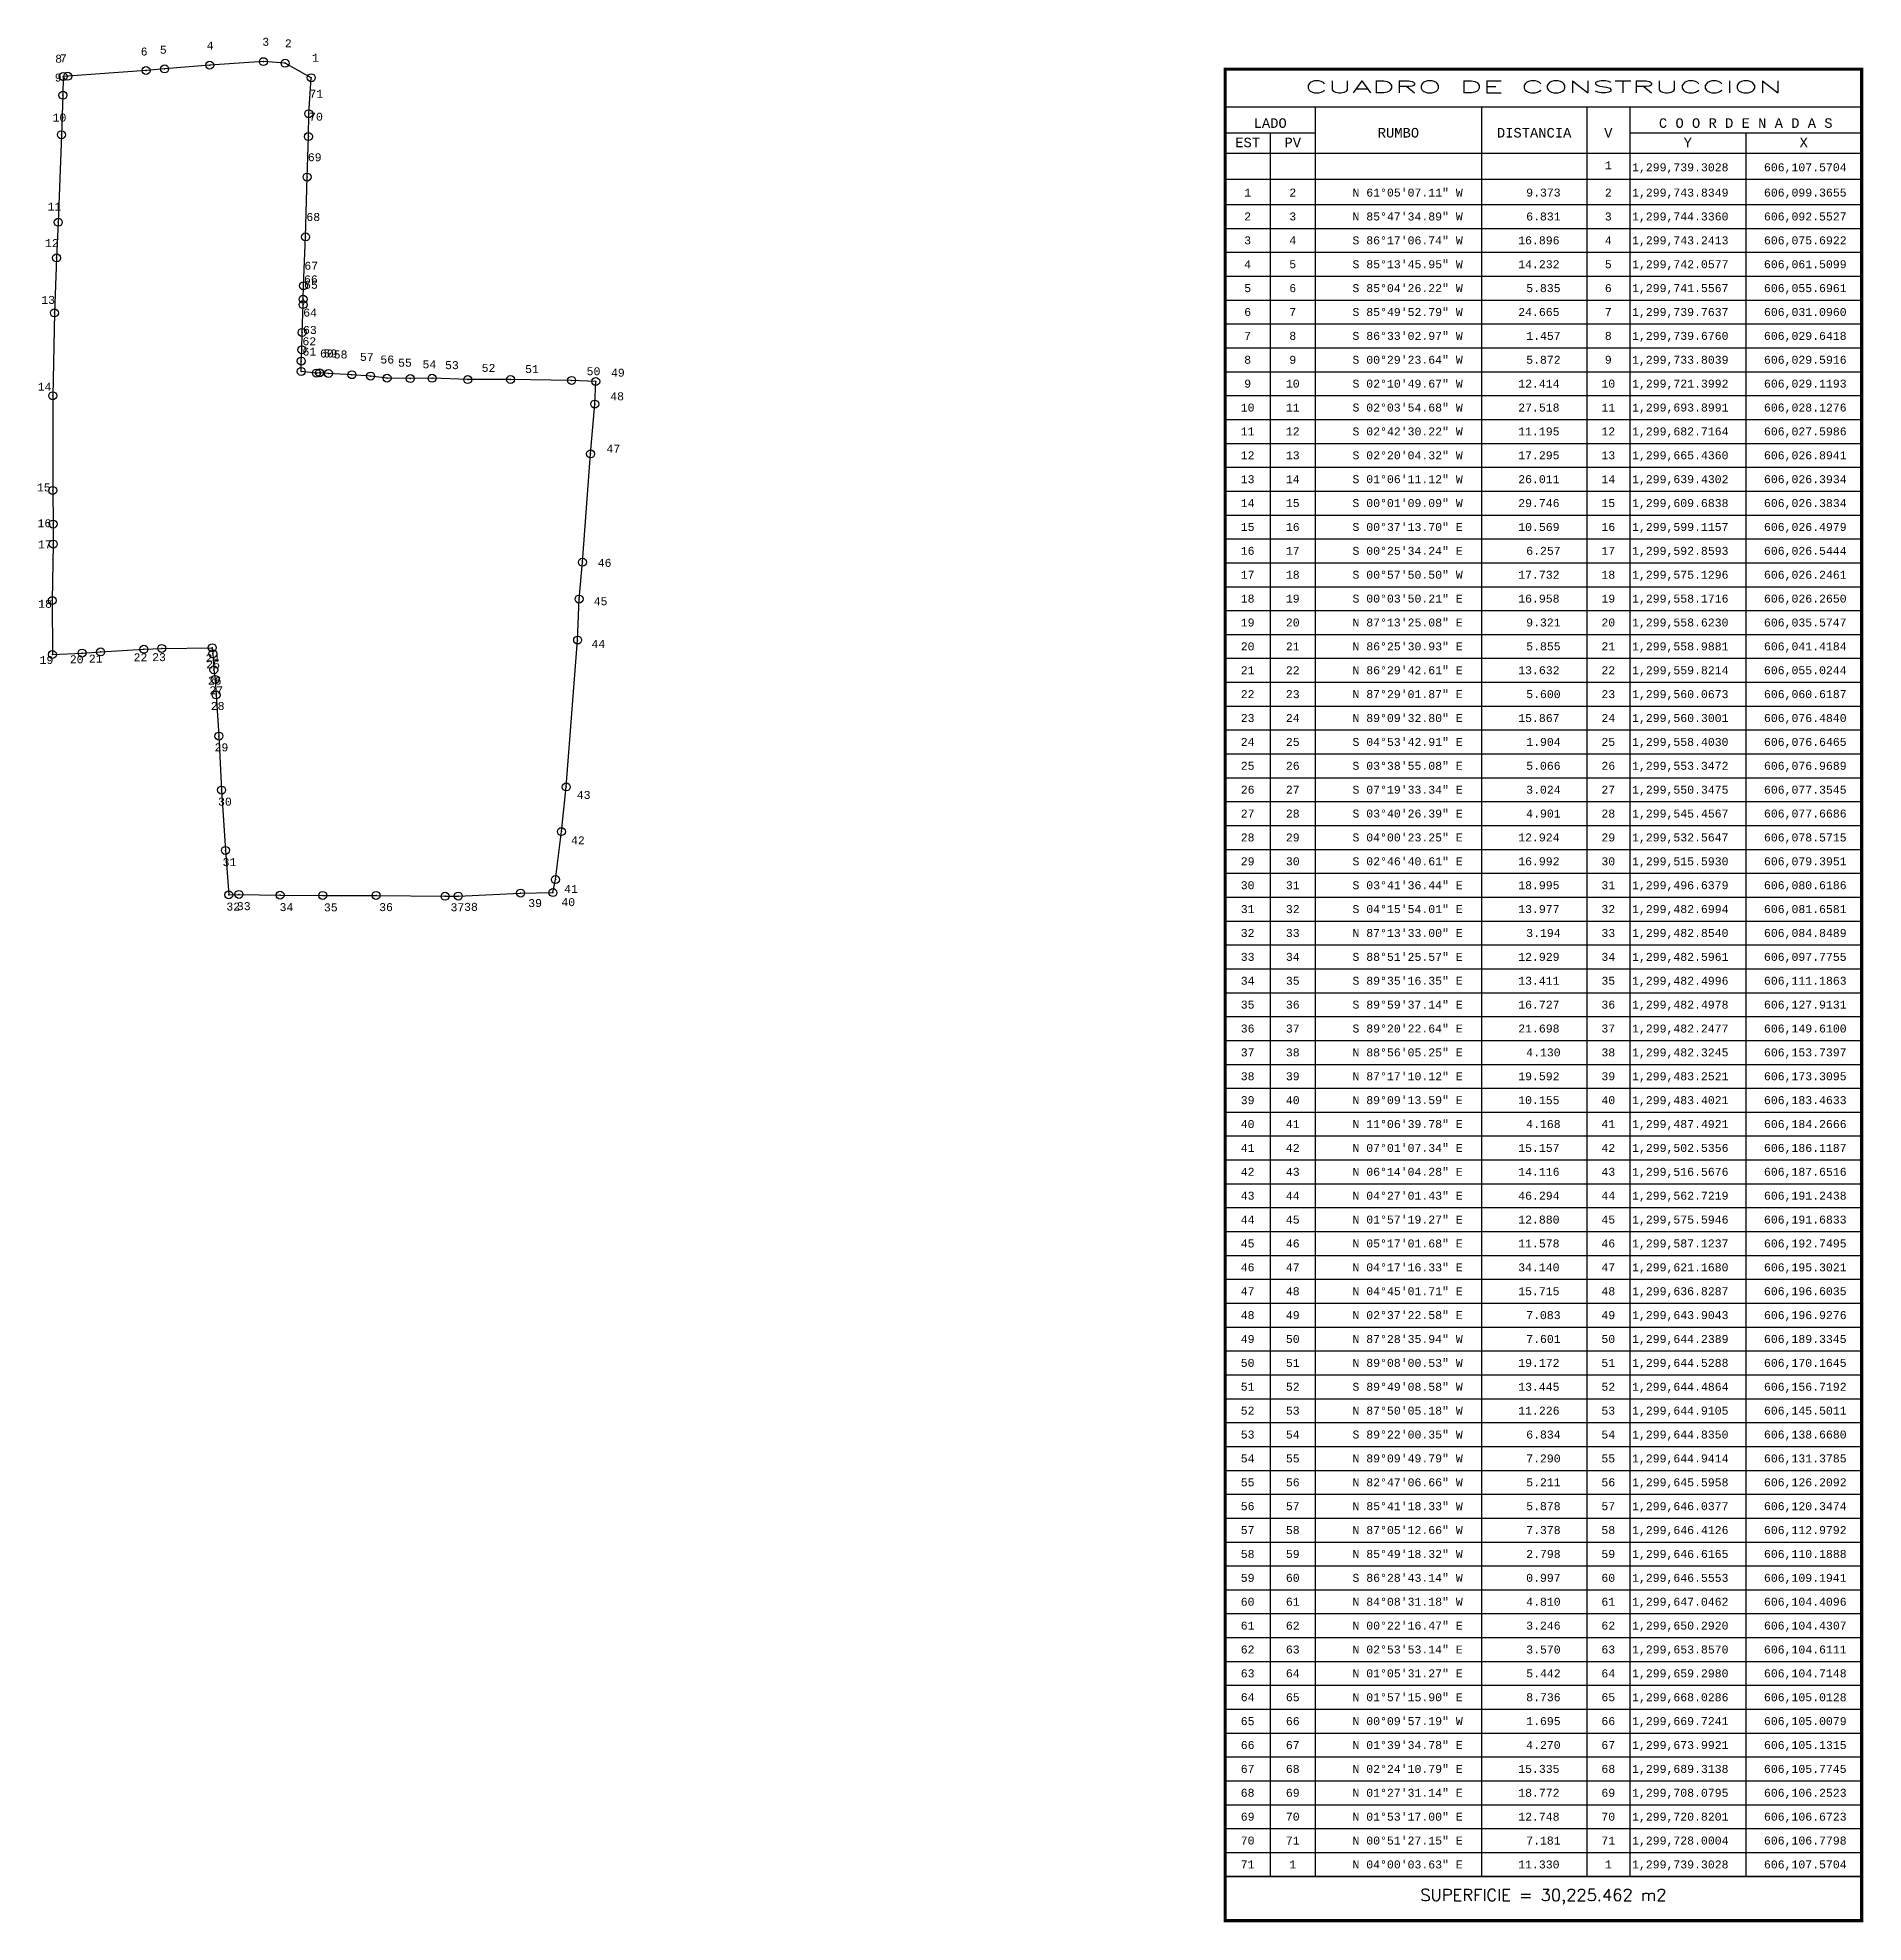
# Model space of a CAD drawing. Header units: millimetres. Extents: x 606022 to 606595, y 1299160 to 1299752.
import ezdxf
from ezdxf.enums import TextEntityAlignment as Align

# ---------------------------------------------------------------- set-up
doc = ezdxf.new("R2010")
doc.units = ezdxf.units.MM
doc.header["$PDMODE"] = 32
doc.header["$PDSIZE"] = 2.5
for name, color, linetype in [('CVL_CUADCON', 1, 'Continuous'), ('CVL_CUADCON_LIN', 8, 'Continuous'), ('CVL_CUADCON_TIT', 1, 'Continuous'), ('CVL_CUADCON_TX', 2, 'Continuous'), ('CVL_PUNTO', 2, 'Continuous'), ('CVL_PUNTO_NUM', 2, 'Continuous')]:
    doc.layers.add(name, color=color, linetype=linetype)
doc.styles.add('HUECA1', font='hueca1.shx')
doc.styles.add('MONOTXT4', font='monotxt4.shx')

msp = doc.modelspace()

# ---------------------------------------------------------------- linework, layer by layer
at = {"color": 0, "elevation": 113.1}
msp.add_lwpolyline([(606107.57, 1299739.3), (606099.37, 1299743.83), (606092.55, 1299744.34), (606075.69, 1299743.24), (606061.51, 1299742.06), (606055.7, 1299741.56), (606031.1, 1299739.76), (606029.64, 1299739.68), (606029.59, 1299733.8), (606029.12, 1299721.4), (606028.13, 1299693.9), (606027.6, 1299682.72), (606026.89, 1299665.44), (606026.39, 1299639.43), (606026.38, 1299609.68), (606026.5, 1299599.12), (606026.54, 1299592.86), (606026.25, 1299575.13), (606026.26, 1299558.17), (606035.57, 1299558.62), (606041.42, 1299558.99), (606055.02, 1299559.82), (606060.62, 1299560.07), (606076.48, 1299560.3), (606076.65, 1299558.4), (606076.97, 1299553.35), (606077.35, 1299550.35), (606077.67, 1299545.46), (606078.57, 1299532.56), (606079.4, 1299515.59), (606080.62, 1299496.64), (606081.66, 1299482.7), (606084.85, 1299482.85), (606097.78, 1299482.6), (606111.19, 1299482.5), (606127.91, 1299482.5), (606149.61, 1299482.25), (606153.74, 1299482.32), (606173.31, 1299483.25), (606183.46, 1299483.4), (606184.27, 1299487.49), (606186.12, 1299502.54), (606187.65, 1299516.57), (606191.24, 1299562.72), (606191.68, 1299575.59), (606192.75, 1299587.12), (606195.3, 1299621.17), (606196.6, 1299636.83), (606196.93, 1299643.9), (606189.33, 1299644.24), (606170.16, 1299644.53), (606156.72, 1299644.49), (606145.5, 1299644.91), (606138.67, 1299644.83), (606131.38, 1299644.94), (606126.21, 1299645.6), (606120.35, 1299646.04), (606112.98, 1299646.41), (606110.19, 1299646.62), (606109.19, 1299646.56), (606104.41, 1299647.05), (606104.43, 1299650.29), (606104.61, 1299653.86), (606104.71, 1299659.3), (606105.01, 1299668.03), (606105.01, 1299669.72), (606105.13, 1299673.99), (606105.77, 1299689.31), (606106.25, 1299708.08), (606106.67, 1299720.82), (606106.78, 1299728), (606107.57, 1299739.3)], dxfattribs=at)
at = {"layer": 'CVL_CUADCON', "color": 1, "linetype": 'Continuous', "const_width": 1, "flags": 128}
msp.add_lwpolyline([(606394.59, 1299741.97), (606594.52, 1299741.97), (606594.52, 1299160.55), (606394.59, 1299160.55)], close=True, dxfattribs=at)
at = {"layer": 'CVL_CUADCON', "color": 1, "linetype": 'Continuous', "const_width": 0.375, "flags": 128}
for points in [[(606394.59, 1299730.09), (606594.52, 1299730.09)], [(606394.59, 1299715.55), (606594.52, 1299715.55)], [(606394.59, 1299174.47), (606594.52, 1299174.47)]]:
    msp.add_lwpolyline(points, dxfattribs=at)
at = {"layer": 'CVL_CUADCON_LIN', "color": 8, "linetype": 'Continuous'}
for p, q in [((606422.91, 1299730.09), (606422.91, 1299174.47)), ((606475.09, 1299730.09), (606475.09, 1299174.47)), ((606508.2, 1299730.09), (606508.2, 1299174.47)), ((606521.66, 1299730.09), (606521.66, 1299174.47)), ((606394.59, 1299722.02), (606422.91, 1299722.02)), ((606408.74, 1299722.02), (606408.74, 1299174.47)), ((606521.66, 1299722.02), (606594.52, 1299722.02)), ((606558.09, 1299722.02), (606558.09, 1299174.47)), ((606394.59, 1299707.41), (606594.52, 1299707.41)), ((606394.59, 1299699.47), (606594.52, 1299699.47)), ((606394.59, 1299691.97), (606594.52, 1299691.97)), ((606394.59, 1299684.47), (606594.52, 1299684.47)), ((606394.59, 1299676.97), (606594.52, 1299676.97)), ((606394.59, 1299669.47), (606594.52, 1299669.47)), ((606394.59, 1299661.97), (606594.52, 1299661.97)), ((606394.59, 1299654.47), (606594.52, 1299654.47)), ((606394.59, 1299646.97), (606594.52, 1299646.97)), ((606394.59, 1299639.47), (606594.52, 1299639.47)), ((606394.59, 1299631.97), (606594.52, 1299631.97)), ((606394.59, 1299624.47), (606594.52, 1299624.47)), ((606394.59, 1299616.97), (606594.52, 1299616.97)), ((606394.59, 1299609.47), (606594.52, 1299609.47)), ((606394.59, 1299601.97), (606594.52, 1299601.97)), ((606394.59, 1299594.47), (606594.52, 1299594.47)), ((606394.59, 1299586.97), (606594.52, 1299586.97)), ((606394.59, 1299579.47), (606594.52, 1299579.47)), ((606394.59, 1299571.97), (606594.52, 1299571.97)), ((606394.59, 1299564.47), (606594.52, 1299564.47)), ((606394.59, 1299556.97), (606594.52, 1299556.97)), ((606394.59, 1299549.47), (606594.52, 1299549.47)), ((606394.59, 1299541.97), (606594.52, 1299541.97)), ((606394.59, 1299534.47), (606594.52, 1299534.47)), ((606394.59, 1299526.97), (606594.52, 1299526.97)), ((606394.59, 1299519.47), (606594.52, 1299519.47)), ((606394.59, 1299511.97), (606594.52, 1299511.97)), ((606394.59, 1299504.47), (606594.52, 1299504.47)), ((606394.59, 1299496.97), (606594.52, 1299496.97)), ((606394.59, 1299489.47), (606594.52, 1299489.47)), ((606394.59, 1299481.97), (606594.52, 1299481.97)), ((606394.59, 1299474.47), (606594.52, 1299474.47)), ((606394.59, 1299466.97), (606594.52, 1299466.97)), ((606394.59, 1299459.47), (606594.52, 1299459.47)), ((606394.59, 1299451.97), (606594.52, 1299451.97)), ((606394.59, 1299444.47), (606594.52, 1299444.47)), ((606394.59, 1299436.97), (606594.52, 1299436.97)), ((606394.59, 1299429.47), (606594.52, 1299429.47)), ((606394.59, 1299421.97), (606594.52, 1299421.97)), ((606394.59, 1299414.47), (606594.52, 1299414.47)), ((606394.59, 1299406.97), (606594.52, 1299406.97)), ((606394.59, 1299399.47), (606594.52, 1299399.47)), ((606394.59, 1299391.97), (606594.52, 1299391.97)), ((606394.59, 1299384.47), (606594.52, 1299384.47)), ((606394.59, 1299376.97), (606594.52, 1299376.97)), ((606394.59, 1299369.47), (606594.52, 1299369.47)), ((606394.59, 1299361.97), (606594.52, 1299361.97)), ((606394.59, 1299354.47), (606594.52, 1299354.47)), ((606394.59, 1299346.97), (606594.52, 1299346.97)), ((606394.59, 1299339.47), (606594.52, 1299339.47)), ((606394.59, 1299331.97), (606594.52, 1299331.97)), ((606394.59, 1299324.47), (606594.52, 1299324.47)), ((606394.59, 1299316.97), (606594.52, 1299316.97)), ((606394.59, 1299309.47), (606594.52, 1299309.47)), ((606394.59, 1299301.97), (606594.52, 1299301.97)), ((606394.59, 1299294.47), (606594.52, 1299294.47)), ((606394.59, 1299286.97), (606594.52, 1299286.97)), ((606394.59, 1299279.47), (606594.52, 1299279.47)), ((606394.59, 1299271.97), (606594.52, 1299271.97)), ((606394.59, 1299264.47), (606594.52, 1299264.47)), ((606394.59, 1299256.97), (606594.52, 1299256.97)), ((606394.59, 1299249.47), (606594.52, 1299249.47)), ((606394.59, 1299241.97), (606594.52, 1299241.97)), ((606394.59, 1299234.47), (606594.52, 1299234.47)), ((606394.59, 1299226.97), (606594.52, 1299226.97)), ((606394.59, 1299219.47), (606594.52, 1299219.47)), ((606394.59, 1299211.97), (606594.52, 1299211.97)), ((606394.59, 1299204.47), (606594.52, 1299204.47)), ((606394.59, 1299196.97), (606594.52, 1299196.97)), ((606394.59, 1299189.47), (606594.52, 1299189.47)), ((606394.59, 1299181.97), (606594.52, 1299181.97)), ((606394.59, 1299174.47), (606594.52, 1299174.47))]:
    msp.add_line(p, q, dxfattribs=at)
at = {"layer": 'CVL_PUNTO', "color": 2}
for p in [(606055.7, 1299741.56), (606061.51, 1299742.06), (606075.69, 1299743.24), (606092.55, 1299744.34), (606099.37, 1299743.83), (606029.64, 1299739.68), (606031.1, 1299739.76), (606107.57, 1299739.3), (606029.59, 1299733.8), (606106.78, 1299728), (606029.12, 1299721.4), (606106.67, 1299720.82), (606106.25, 1299708.08), (606028.13, 1299693.9), (606105.77, 1299689.31), (606027.6, 1299682.72), (606105.13, 1299673.99), (606026.89, 1299665.44), (606105.01, 1299669.72), (606105.01, 1299668.03), (606104.71, 1299659.3), (606104.61, 1299653.86), (606104.41, 1299647.05), (606104.43, 1299650.29), (606109.19, 1299646.56), (606110.19, 1299646.62), (606112.98, 1299646.41), (606120.35, 1299646.04), (606126.21, 1299645.6), (606131.38, 1299644.94), (606138.67, 1299644.83), (606145.5, 1299644.91), (606156.72, 1299644.49), (606170.16, 1299644.53), (606189.33, 1299644.24), (606196.93, 1299643.9), (606026.39, 1299639.43), (606196.6, 1299636.83), (606195.3, 1299621.17), (606026.38, 1299609.68), (606026.5, 1299599.12), (606026.54, 1299592.86), (606192.75, 1299587.12), (606191.68, 1299575.59), (606026.25, 1299575.13), (606026.26, 1299558.17), (606035.57, 1299558.62), (606041.42, 1299558.99), (606055.02, 1299559.82), (606060.62, 1299560.07), (606076.48, 1299560.3), (606076.65, 1299558.4), (606191.24, 1299562.72), (606076.97, 1299553.35), (606077.35, 1299550.35), (606077.67, 1299545.46), (606078.57, 1299532.56), (606187.65, 1299516.57), (606079.4, 1299515.59), (606186.12, 1299502.54), (606080.62, 1299496.64), (606184.27, 1299487.49), (606081.66, 1299482.7), (606084.85, 1299482.85), (606097.78, 1299482.6), (606111.19, 1299482.5), (606127.91, 1299482.5), (606149.61, 1299482.25), (606153.74, 1299482.32), (606173.31, 1299483.25), (606183.46, 1299483.4)]:
    msp.add_point(p, dxfattribs=at)

# ---------------------------------------------------------------- texts
at = {"layer": 'CVL_CUADCON_TIT', "color": 1, "style": 'HUECA1', "width": 1.758658}
msp.add_text('CUADRO DE CONSTRUCCION', height=3.75, dxfattribs=at).set_placement((606419.59, 1299734.54), (606569.52, 1299734.54), align=Align.FIT)
at = {"layer": 'CVL_CUADCON_TIT', "color": 1, "style": 'MONOTXT4'}
for s, p in [('LADO', (606408.74, 1299723.55)), ('C O O R D E N A D A S', (606558.09, 1299723.55)), ('EST', (606401.66, 1299717.46)), ('PV', (606415.84, 1299717.46)), ('Y', (606539.89, 1299717.46)), ('X', (606576.31, 1299717.46))]:
    msp.add_text(s, height=3, dxfattribs=at).set_placement(p, align=Align.CENTER)
at = {"layer": 'CVL_CUADCON_TIT', "color": 1}
for s, height, style, p in [('RUMBO', 3, 'MONOTXT4', (606449.01, 1299722.02)), ('DISTANCIA', 3, 'MONOTXT4', (606491.64, 1299722.02)), ('V', 3, 'MONOTXT4', (606514.94, 1299722.02)), ('SUPERFICIE = 30,225.462 m2', 3.75, 'HUECA1', (606494.56, 1299168.05))]:
    msp.add_text(s, height=height, dxfattribs=dict(at, style=style)).set_placement(p, align=Align.MIDDLE)
at = {"layer": 'CVL_CUADCON_TX', "color": 2, "style": 'MONOTXT4'}
for s, p in [('1', (606514.93, 1299710.54)), ('1', (606401.66, 1299701.97)), ('2', (606415.83, 1299701.97)), ('2', (606514.93, 1299701.97)), ('2', (606401.66, 1299694.47)), ('3', (606415.83, 1299694.47)), ('3', (606514.93, 1299694.47)), ('3', (606401.66, 1299686.97)), ('4', (606415.83, 1299686.97)), ('4', (606514.93, 1299686.97)), ('4', (606401.66, 1299679.47)), ('5', (606415.83, 1299679.47)), ('5', (606514.93, 1299679.47)), ('5', (606401.66, 1299671.97)), ('6', (606415.83, 1299671.97)), ('6', (606514.93, 1299671.97)), ('6', (606401.66, 1299664.47)), ('7', (606415.83, 1299664.47)), ('7', (606514.93, 1299664.47)), ('7', (606401.66, 1299656.97)), ('8', (606415.83, 1299656.97)), ('8', (606514.93, 1299656.97)), ('8', (606401.66, 1299649.47)), ('9', (606415.83, 1299649.47)), ('9', (606514.93, 1299649.47)), ('9', (606401.66, 1299641.97)), ('10', (606415.83, 1299641.97)), ('10', (606514.93, 1299641.97)), ('10', (606401.66, 1299634.47)), ('11', (606415.83, 1299634.47)), ('11', (606514.93, 1299634.47)), ('11', (606401.66, 1299626.97)), ('12', (606415.83, 1299626.97)), ('12', (606514.93, 1299626.97)), ('12', (606401.66, 1299619.47)), ('13', (606415.83, 1299619.47)), ('13', (606514.93, 1299619.47)), ('13', (606401.66, 1299611.97)), ('14', (606415.83, 1299611.97)), ('14', (606514.93, 1299611.97)), ('14', (606401.66, 1299604.47)), ('15', (606415.83, 1299604.47)), ('15', (606514.93, 1299604.47)), ('15', (606401.66, 1299596.97)), ('16', (606415.83, 1299596.97)), ('16', (606514.93, 1299596.97)), ('16', (606401.66, 1299589.47)), ('17', (606415.83, 1299589.47)), ('17', (606514.93, 1299589.47)), ('17', (606401.66, 1299581.97)), ('18', (606415.83, 1299581.97)), ('18', (606514.93, 1299581.97)), ('18', (606401.66, 1299574.47)), ('19', (606415.83, 1299574.47)), ('19', (606514.93, 1299574.47)), ('19', (606401.66, 1299566.97)), ('20', (606415.83, 1299566.97)), ('20', (606514.93, 1299566.97)), ('20', (606401.66, 1299559.47)), ('21', (606415.83, 1299559.47)), ('21', (606514.93, 1299559.47)), ('21', (606401.66, 1299551.97)), ('22', (606415.83, 1299551.97)), ('22', (606514.93, 1299551.97)), ('22', (606401.66, 1299544.47)), ('23', (606415.83, 1299544.47)), ('23', (606514.93, 1299544.47)), ('23', (606401.66, 1299536.97)), ('24', (606415.83, 1299536.97)), ('24', (606514.93, 1299536.97)), ('24', (606401.66, 1299529.47)), ('25', (606415.83, 1299529.47)), ('25', (606514.93, 1299529.47)), ('25', (606401.66, 1299521.97)), ('26', (606415.83, 1299521.97)), ('26', (606514.93, 1299521.97)), ('26', (606401.66, 1299514.47)), ('27', (606415.83, 1299514.47)), ('27', (606514.93, 1299514.47)), ('27', (606401.66, 1299506.97)), ('28', (606415.83, 1299506.97)), ('28', (606514.93, 1299506.97)), ('28', (606401.66, 1299499.47)), ('29', (606415.83, 1299499.47)), ('29', (606514.93, 1299499.47)), ('29', (606401.66, 1299491.97)), ('30', (606415.83, 1299491.97)), ('30', (606514.93, 1299491.97)), ('30', (606401.66, 1299484.47)), ('31', (606415.83, 1299484.47)), ('31', (606514.93, 1299484.47)), ('31', (606401.66, 1299476.97)), ('32', (606415.83, 1299476.97)), ('32', (606514.93, 1299476.97)), ('32', (606401.66, 1299469.47)), ('33', (606415.83, 1299469.47)), ('33', (606514.93, 1299469.47)), ('33', (606401.66, 1299461.97)), ('34', (606415.83, 1299461.97)), ('34', (606514.93, 1299461.97)), ('34', (606401.66, 1299454.47)), ('35', (606415.83, 1299454.47)), ('35', (606514.93, 1299454.47)), ('35', (606401.66, 1299446.97)), ('36', (606415.83, 1299446.97)), ('36', (606514.93, 1299446.97)), ('36', (606401.66, 1299439.47)), ('37', (606415.83, 1299439.47)), ('37', (606514.93, 1299439.47)), ('37', (606401.66, 1299431.97)), ('38', (606415.83, 1299431.97)), ('38', (606514.93, 1299431.97)), ('38', (606401.66, 1299424.47)), ('39', (606415.83, 1299424.47)), ('39', (606514.93, 1299424.47)), ('39', (606401.66, 1299416.97)), ('40', (606415.83, 1299416.97)), ('40', (606514.93, 1299416.97)), ('40', (606401.66, 1299409.47)), ('41', (606415.83, 1299409.47)), ('41', (606514.93, 1299409.47)), ('41', (606401.66, 1299401.97)), ('42', (606415.83, 1299401.97)), ('42', (606514.93, 1299401.97)), ('42', (606401.66, 1299394.47)), ('43', (606415.83, 1299394.47)), ('43', (606514.93, 1299394.47)), ('43', (606401.66, 1299386.97)), ('44', (606415.83, 1299386.97)), ('44', (606514.93, 1299386.97)), ('44', (606401.66, 1299379.47)), ('45', (606415.83, 1299379.47)), ('45', (606514.93, 1299379.47)), ('45', (606401.66, 1299371.97)), ('46', (606415.83, 1299371.97)), ('46', (606514.93, 1299371.97)), ('46', (606401.66, 1299364.47)), ('47', (606415.83, 1299364.47)), ('47', (606514.93, 1299364.47)), ('47', (606401.66, 1299356.97)), ('48', (606415.83, 1299356.97)), ('48', (606514.93, 1299356.97)), ('48', (606401.66, 1299349.47)), ('49', (606415.83, 1299349.47)), ('49', (606514.93, 1299349.47)), ('49', (606401.66, 1299341.97)), ('50', (606415.83, 1299341.97)), ('50', (606514.93, 1299341.97)), ('50', (606401.66, 1299334.47)), ('51', (606415.83, 1299334.47)), ('51', (606514.93, 1299334.47)), ('51', (606401.66, 1299326.97)), ('52', (606415.83, 1299326.97)), ('52', (606514.93, 1299326.97)), ('52', (606401.66, 1299319.47)), ('53', (606415.83, 1299319.47)), ('53', (606514.93, 1299319.47)), ('53', (606401.66, 1299311.97)), ('54', (606415.83, 1299311.97)), ('54', (606514.93, 1299311.97)), ('54', (606401.66, 1299304.47)), ('55', (606415.83, 1299304.47)), ('55', (606514.93, 1299304.47)), ('55', (606401.66, 1299296.97)), ('56', (606415.83, 1299296.97)), ('56', (606514.93, 1299296.97)), ('56', (606401.66, 1299289.47)), ('57', (606415.83, 1299289.47)), ('57', (606514.93, 1299289.47)), ('57', (606401.66, 1299281.97)), ('58', (606415.83, 1299281.97)), ('58', (606514.93, 1299281.97)), ('58', (606401.66, 1299274.47)), ('59', (606415.83, 1299274.47)), ('59', (606514.93, 1299274.47)), ('59', (606401.66, 1299266.97)), ('60', (606415.83, 1299266.97)), ('60', (606514.93, 1299266.97)), ('60', (606401.66, 1299259.47)), ('61', (606415.83, 1299259.47)), ('61', (606514.93, 1299259.47)), ('61', (606401.66, 1299251.97)), ('62', (606415.83, 1299251.97)), ('62', (606514.93, 1299251.97)), ('62', (606401.66, 1299244.47)), ('63', (606415.83, 1299244.47)), ('63', (606514.93, 1299244.47)), ('63', (606401.66, 1299236.97)), ('64', (606415.83, 1299236.97)), ('64', (606514.93, 1299236.97)), ('64', (606401.66, 1299229.47)), ('65', (606415.83, 1299229.47)), ('65', (606514.93, 1299229.47)), ('65', (606401.66, 1299221.97)), ('66', (606415.83, 1299221.97)), ('66', (606514.93, 1299221.97)), ('66', (606401.66, 1299214.47)), ('67', (606415.83, 1299214.47)), ('67', (606514.93, 1299214.47)), ('67', (606401.66, 1299206.97)), ('68', (606415.83, 1299206.97)), ('68', (606514.93, 1299206.97)), ('68', (606401.66, 1299199.47)), ('69', (606415.83, 1299199.47)), ('69', (606514.93, 1299199.47)), ('69', (606401.66, 1299191.97)), ('70', (606415.83, 1299191.97)), ('70', (606514.93, 1299191.97)), ('70', (606401.66, 1299184.47)), ('71', (606415.83, 1299184.47)), ('71', (606514.93, 1299184.47)), ('71', (606401.66, 1299176.97)), ('1', (606415.83, 1299176.97)), ('1', (606514.93, 1299176.97))]:
    msp.add_text(s, height=2.5, dxfattribs=at).set_placement(p, align=Align.CENTER)
for s, p in [('1,299,739.3028', (606522.39, 1299709.91)), ('606,107.5704', (606563.81, 1299709.91)), ('N 61%%d05\'07.11" W', (606434.59, 1299701.97)), ('9.373', (606489.14, 1299701.97)), ('1,299,743.8349', (606522.39, 1299701.97)), ('606,099.3655', (606563.81, 1299701.97)), ('N 85%%d47\'34.89" W', (606434.59, 1299694.47)), ('6.831', (606489.14, 1299694.47)), ('1,299,744.3360', (606522.39, 1299694.47)), ('606,092.5527', (606563.81, 1299694.47)), ('S 86%%d17\'06.74" W', (606434.59, 1299686.97)), ('16.896', (606486.64, 1299686.97)), ('1,299,743.2413', (606522.39, 1299686.97)), ('606,075.6922', (606563.81, 1299686.97)), ('S 85%%d13\'45.95" W', (606434.59, 1299679.47)), ('14.232', (606486.64, 1299679.47)), ('1,299,742.0577', (606522.39, 1299679.47)), ('606,061.5099', (606563.81, 1299679.47)), ('S 85%%d04\'26.22" W', (606434.59, 1299671.97)), ('5.835', (606489.14, 1299671.97)), ('1,299,741.5567', (606522.39, 1299671.97)), ('606,055.6961', (606563.81, 1299671.97)), ('S 85%%d49\'52.79" W', (606434.59, 1299664.47)), ('24.665', (606486.64, 1299664.47)), ('1,299,739.7637', (606522.39, 1299664.47)), ('606,031.0960', (606563.81, 1299664.47)), ('S 86%%d33\'02.97" W', (606434.59, 1299656.97)), ('1.457', (606489.14, 1299656.97)), ('1,299,739.6760', (606522.39, 1299656.97)), ('606,029.6418', (606563.81, 1299656.97)), ('S 00%%d29\'23.64" W', (606434.59, 1299649.47)), ('5.872', (606489.14, 1299649.47)), ('1,299,733.8039', (606522.39, 1299649.47)), ('606,029.5916', (606563.81, 1299649.47)), ('S 02%%d10\'49.67" W', (606434.59, 1299641.97)), ('12.414', (606486.64, 1299641.97)), ('1,299,721.3992', (606522.39, 1299641.97)), ('606,029.1193', (606563.81, 1299641.97)), ('S 02%%d03\'54.68" W', (606434.59, 1299634.47)), ('27.518', (606486.64, 1299634.47)), ('1,299,693.8991', (606522.39, 1299634.47)), ('606,028.1276', (606563.81, 1299634.47)), ('S 02%%d42\'30.22" W', (606434.59, 1299626.97)), ('11.195', (606486.64, 1299626.97)), ('1,299,682.7164', (606522.39, 1299626.97)), ('606,027.5986', (606563.81, 1299626.97)), ('S 02%%d20\'04.32" W', (606434.59, 1299619.47)), ('17.295', (606486.64, 1299619.47)), ('1,299,665.4360', (606522.39, 1299619.47)), ('606,026.8941', (606563.81, 1299619.47)), ('S 01%%d06\'11.12" W', (606434.59, 1299611.97)), ('26.011', (606486.64, 1299611.97)), ('1,299,639.4302', (606522.39, 1299611.97)), ('606,026.3934', (606563.81, 1299611.97)), ('S 00%%d01\'09.09" W', (606434.59, 1299604.47)), ('29.746', (606486.64, 1299604.47)), ('1,299,609.6838', (606522.39, 1299604.47)), ('606,026.3834', (606563.81, 1299604.47)), ('S 00%%d37\'13.70" E', (606434.59, 1299596.97)), ('10.569', (606486.64, 1299596.97)), ('1,299,599.1157', (606522.39, 1299596.97)), ('606,026.4979', (606563.81, 1299596.97)), ('S 00%%d25\'34.24" E', (606434.59, 1299589.47)), ('6.257', (606489.14, 1299589.47)), ('1,299,592.8593', (606522.39, 1299589.47)), ('606,026.5444', (606563.81, 1299589.47)), ('S 00%%d57\'50.50" W', (606434.59, 1299581.97)), ('17.732', (606486.64, 1299581.97)), ('1,299,575.1296', (606522.39, 1299581.97)), ('606,026.2461', (606563.81, 1299581.97)), ('S 00%%d03\'50.21" E', (606434.59, 1299574.47)), ('16.958', (606486.64, 1299574.47)), ('1,299,558.1716', (606522.39, 1299574.47)), ('606,026.2650', (606563.81, 1299574.47)), ('N 87%%d13\'25.08" E', (606434.59, 1299566.97)), ('9.321', (606489.14, 1299566.97)), ('1,299,558.6230', (606522.39, 1299566.97)), ('606,035.5747', (606563.81, 1299566.97)), ('N 86%%d25\'30.93" E', (606434.59, 1299559.47)), ('5.855', (606489.14, 1299559.47)), ('1,299,558.9881', (606522.39, 1299559.47)), ('606,041.4184', (606563.81, 1299559.47)), ('N 86%%d29\'42.61" E', (606434.59, 1299551.97)), ('13.632', (606486.64, 1299551.97)), ('1,299,559.8214', (606522.39, 1299551.97)), ('606,055.0244', (606563.81, 1299551.97)), ('N 87%%d29\'01.87" E', (606434.59, 1299544.47)), ('5.600', (606489.14, 1299544.47)), ('1,299,560.0673', (606522.39, 1299544.47)), ('606,060.6187', (606563.81, 1299544.47)), ('N 89%%d09\'32.80" E', (606434.59, 1299536.97)), ('15.867', (606486.64, 1299536.97)), ('1,299,560.3001', (606522.39, 1299536.97)), ('606,076.4840', (606563.81, 1299536.97)), ('S 04%%d53\'42.91" E', (606434.59, 1299529.47)), ('1.904', (606489.14, 1299529.47)), ('1,299,558.4030', (606522.39, 1299529.47)), ('606,076.6465', (606563.81, 1299529.47)), ('S 03%%d38\'55.08" E', (606434.59, 1299521.97)), ('5.066', (606489.14, 1299521.97)), ('1,299,553.3472', (606522.39, 1299521.97)), ('606,076.9689', (606563.81, 1299521.97)), ('S 07%%d19\'33.34" E', (606434.59, 1299514.47)), ('3.024', (606489.14, 1299514.47)), ('1,299,550.3475', (606522.39, 1299514.47)), ('606,077.3545', (606563.81, 1299514.47)), ('S 03%%d40\'26.39" E', (606434.59, 1299506.97)), ('4.901', (606489.14, 1299506.97)), ('1,299,545.4567', (606522.39, 1299506.97)), ('606,077.6686', (606563.81, 1299506.97)), ('S 04%%d00\'23.25" E', (606434.59, 1299499.47)), ('12.924', (606486.64, 1299499.47)), ('1,299,532.5647', (606522.39, 1299499.47)), ('606,078.5715', (606563.81, 1299499.47)), ('S 02%%d46\'40.61" E', (606434.59, 1299491.97)), ('16.992', (606486.64, 1299491.97)), ('1,299,515.5930', (606522.39, 1299491.97)), ('606,079.3951', (606563.81, 1299491.97)), ('S 03%%d41\'36.44" E', (606434.59, 1299484.47)), ('18.995', (606486.64, 1299484.47)), ('1,299,496.6379', (606522.39, 1299484.47)), ('606,080.6186', (606563.81, 1299484.47)), ('S 04%%d15\'54.01" E', (606434.59, 1299476.97)), ('13.977', (606486.64, 1299476.97)), ('1,299,482.6994', (606522.39, 1299476.97)), ('606,081.6581', (606563.81, 1299476.97)), ('N 87%%d13\'33.00" E', (606434.59, 1299469.47)), ('3.194', (606489.14, 1299469.47)), ('1,299,482.8540', (606522.39, 1299469.47)), ('606,084.8489', (606563.81, 1299469.47)), ('S 88%%d51\'25.57" E', (606434.59, 1299461.97)), ('12.929', (606486.64, 1299461.97)), ('1,299,482.5961', (606522.39, 1299461.97)), ('606,097.7755', (606563.81, 1299461.97)), ('S 89%%d35\'16.35" E', (606434.59, 1299454.47)), ('13.411', (606486.64, 1299454.47)), ('1,299,482.4996', (606522.39, 1299454.47)), ('606,111.1863', (606563.81, 1299454.47)), ('S 89%%d59\'37.14" E', (606434.59, 1299446.97)), ('16.727', (606486.64, 1299446.97)), ('1,299,482.4978', (606522.39, 1299446.97)), ('606,127.9131', (606563.81, 1299446.97)), ('S 89%%d20\'22.64" E', (606434.59, 1299439.47)), ('21.698', (606486.64, 1299439.47)), ('1,299,482.2477', (606522.39, 1299439.47)), ('606,149.6100', (606563.81, 1299439.47)), ('N 88%%d56\'05.25" E', (606434.59, 1299431.97)), ('4.130', (606489.14, 1299431.97)), ('1,299,482.3245', (606522.39, 1299431.97)), ('606,153.7397', (606563.81, 1299431.97)), ('N 87%%d17\'10.12" E', (606434.59, 1299424.47)), ('19.592', (606486.64, 1299424.47)), ('1,299,483.2521', (606522.39, 1299424.47)), ('606,173.3095', (606563.81, 1299424.47)), ('N 89%%d09\'13.59" E', (606434.59, 1299416.97)), ('10.155', (606486.64, 1299416.97)), ('1,299,483.4021', (606522.39, 1299416.97)), ('606,183.4633', (606563.81, 1299416.97)), ('N 11%%d06\'39.78" E', (606434.59, 1299409.47)), ('4.168', (606489.14, 1299409.47)), ('1,299,487.4921', (606522.39, 1299409.47)), ('606,184.2666', (606563.81, 1299409.47)), ('N 07%%d01\'07.34" E', (606434.59, 1299401.97)), ('15.157', (606486.64, 1299401.97)), ('1,299,502.5356', (606522.39, 1299401.97)), ('606,186.1187', (606563.81, 1299401.97)), ('N 06%%d14\'04.28" E', (606434.59, 1299394.47)), ('14.116', (606486.64, 1299394.47)), ('1,299,516.5676', (606522.39, 1299394.47)), ('606,187.6516', (606563.81, 1299394.47)), ('N 04%%d27\'01.43" E', (606434.59, 1299386.97)), ('46.294', (606486.64, 1299386.97)), ('1,299,562.7219', (606522.39, 1299386.97)), ('606,191.2438', (606563.81, 1299386.97)), ('N 01%%d57\'19.27" E', (606434.59, 1299379.47)), ('12.880', (606486.64, 1299379.47)), ('1,299,575.5946', (606522.39, 1299379.47)), ('606,191.6833', (606563.81, 1299379.47)), ('N 05%%d17\'01.68" E', (606434.59, 1299371.97)), ('11.578', (606486.64, 1299371.97)), ('1,299,587.1237', (606522.39, 1299371.97)), ('606,192.7495', (606563.81, 1299371.97)), ('N 04%%d17\'16.33" E', (606434.59, 1299364.47)), ('34.140', (606486.64, 1299364.47)), ('1,299,621.1680', (606522.39, 1299364.47)), ('606,195.3021', (606563.81, 1299364.47)), ('N 04%%d45\'01.71" E', (606434.59, 1299356.97)), ('15.715', (606486.64, 1299356.97)), ('1,299,636.8287', (606522.39, 1299356.97)), ('606,196.6035', (606563.81, 1299356.97)), ('N 02%%d37\'22.58" E', (606434.59, 1299349.47)), ('7.083', (606489.14, 1299349.47)), ('1,299,643.9043', (606522.39, 1299349.47)), ('606,196.9276', (606563.81, 1299349.47)), ('N 87%%d28\'35.94" W', (606434.59, 1299341.97)), ('7.601', (606489.14, 1299341.97)), ('1,299,644.2389', (606522.39, 1299341.97)), ('606,189.3345', (606563.81, 1299341.97)), ('N 89%%d08\'00.53" W', (606434.59, 1299334.47)), ('19.172', (606486.64, 1299334.47)), ('1,299,644.5288', (606522.39, 1299334.47)), ('606,170.1645', (606563.81, 1299334.47)), ('S 89%%d49\'08.58" W', (606434.59, 1299326.97)), ('13.445', (606486.64, 1299326.97)), ('1,299,644.4864', (606522.39, 1299326.97)), ('606,156.7192', (606563.81, 1299326.97)), ('N 87%%d50\'05.18" W', (606434.59, 1299319.47)), ('11.226', (606486.64, 1299319.47)), ('1,299,644.9105', (606522.39, 1299319.47)), ('606,145.5011', (606563.81, 1299319.47)), ('S 89%%d22\'00.35" W', (606434.59, 1299311.97)), ('6.834', (606489.14, 1299311.97)), ('1,299,644.8350', (606522.39, 1299311.97)), ('606,138.6680', (606563.81, 1299311.97)), ('N 89%%d09\'49.79" W', (606434.59, 1299304.47)), ('7.290', (606489.14, 1299304.47)), ('1,299,644.9414', (606522.39, 1299304.47)), ('606,131.3785', (606563.81, 1299304.47)), ('N 82%%d47\'06.66" W', (606434.59, 1299296.97)), ('5.211', (606489.14, 1299296.97)), ('1,299,645.5958', (606522.39, 1299296.97)), ('606,126.2092', (606563.81, 1299296.97)), ('N 85%%d41\'18.33" W', (606434.59, 1299289.47)), ('5.878', (606489.14, 1299289.47)), ('1,299,646.0377', (606522.39, 1299289.47)), ('606,120.3474', (606563.81, 1299289.47)), ('N 87%%d05\'12.66" W', (606434.59, 1299281.97)), ('7.378', (606489.14, 1299281.97)), ('1,299,646.4126', (606522.39, 1299281.97)), ('606,112.9792', (606563.81, 1299281.97)), ('N 85%%d49\'18.32" W', (606434.59, 1299274.47)), ('2.798', (606489.14, 1299274.47)), ('1,299,646.6165', (606522.39, 1299274.47)), ('606,110.1888', (606563.81, 1299274.47)), ('S 86%%d28\'43.14" W', (606434.59, 1299266.97)), ('0.997', (606489.14, 1299266.97)), ('1,299,646.5553', (606522.39, 1299266.97)), ('606,109.1941', (606563.81, 1299266.97)), ('N 84%%d08\'31.18" W', (606434.59, 1299259.47)), ('4.810', (606489.14, 1299259.47)), ('1,299,647.0462', (606522.39, 1299259.47)), ('606,104.4096', (606563.81, 1299259.47)), ('N 00%%d22\'16.47" E', (606434.59, 1299251.97)), ('3.246', (606489.14, 1299251.97)), ('1,299,650.2920', (606522.39, 1299251.97)), ('606,104.4307', (606563.81, 1299251.97)), ('N 02%%d53\'53.14" E', (606434.59, 1299244.47)), ('3.570', (606489.14, 1299244.47)), ('1,299,653.8570', (606522.39, 1299244.47)), ('606,104.6111', (606563.81, 1299244.47)), ('N 01%%d05\'31.27" E', (606434.59, 1299236.97)), ('5.442', (606489.14, 1299236.97)), ('1,299,659.2980', (606522.39, 1299236.97)), ('606,104.7148', (606563.81, 1299236.97)), ('N 01%%d57\'15.90" E', (606434.59, 1299229.47)), ('8.736', (606489.14, 1299229.47)), ('1,299,668.0286', (606522.39, 1299229.47)), ('606,105.0128', (606563.81, 1299229.47)), ('N 00%%d09\'57.19" W', (606434.59, 1299221.97)), ('1.695', (606489.14, 1299221.97)), ('1,299,669.7241', (606522.39, 1299221.97)), ('606,105.0079', (606563.81, 1299221.97)), ('N 01%%d39\'34.78" E', (606434.59, 1299214.47)), ('4.270', (606489.14, 1299214.47)), ('1,299,673.9921', (606522.39, 1299214.47)), ('606,105.1315', (606563.81, 1299214.47)), ('N 02%%d24\'10.79" E', (606434.59, 1299206.97)), ('15.335', (606486.64, 1299206.97)), ('1,299,689.3138', (606522.39, 1299206.97)), ('606,105.7745', (606563.81, 1299206.97)), ('N 01%%d27\'31.14" E', (606434.59, 1299199.47)), ('18.772', (606486.64, 1299199.47)), ('1,299,708.0795', (606522.39, 1299199.47)), ('606,106.2523', (606563.81, 1299199.47)), ('N 01%%d53\'17.00" E', (606434.59, 1299191.97)), ('12.748', (606486.64, 1299191.97)), ('1,299,720.8201', (606522.39, 1299191.97)), ('606,106.6723', (606563.81, 1299191.97)), ('N 00%%d51\'27.15" E', (606434.59, 1299184.47)), ('7.181', (606489.14, 1299184.47)), ('1,299,728.0004', (606522.39, 1299184.47)), ('606,106.7798', (606563.81, 1299184.47)), ('N 04%%d00\'03.63" E', (606434.59, 1299176.97)), ('11.330', (606486.64, 1299176.97)), ('1,299,739.3028', (606522.39, 1299176.97)), ('606,107.5704', (606563.81, 1299176.97))]:
    msp.add_text(s, height=2.5, dxfattribs=at).set_placement(p)
at = {"layer": 'CVL_PUNTO_NUM', "color": 2, "style": 'MONOTXT4'}
for s, p in [('6', (606054, 1299746.26)), ('5', (606060.01, 1299746.83)), ('4', (606074.7, 1299748.14)), ('3', (606092.2, 1299749.32)), ('2', (606099.27, 1299748.83)), ('8', (606027.15, 1299744.01)), ('7', (606028.65, 1299744.12)), ('1', (606107.8, 1299744.3)), ('9', (606027.01, 1299738.09)), ('71', (606107, 1299733)), ('10', (606026.32, 1299725.54)), ('70', (606106.9, 1299725.81)), ('69', (606106.49, 1299713.07)), ('11', (606024.74, 1299697.57)), ('68', (606106.04, 1299694.31)), ('12', (606023.93, 1299686.11)), ('67', (606105.41, 1299678.98)), ('66', (606105.3, 1299674.72)), ('65', (606105.31, 1299673.02)), ('13', (606022.77, 1299668.26)), ('64', (606105.04, 1299664.29)), ('63', (606104.97, 1299658.84)), ('62', (606104.8, 1299655.28)), ('61', (606104.81, 1299652.03)), ('60', (606110.31, 1299651.43)), ('59', (606111.44, 1299651.46)), ('58', (606114.62, 1299651.14)), ('57', (606122.86, 1299650.36)), ('56', (606129.28, 1299649.54)), ('55', (606134.84, 1299648.55)), ('54', (606142.51, 1299648.03)), ('53', (606149.59, 1299647.79)), ('52', (606161.1, 1299646.91)), ('51', (606174.73, 1299646.56)), ('50', (606194.06, 1299645.87)), ('49', (606201.7, 1299645.4)), ('14', (606021.65, 1299641.02)), ('48', (606201.47, 1299637.99)), ('47', (606200.29, 1299621.54)), ('15', (606021.39, 1299609.39)), ('16', (606021.59, 1299598.14)), ('17', (606021.73, 1299591.5)), ('46', (606197.54, 1299585.7)), ('18', (606021.8, 1299572.84)), ('45', (606196.28, 1299573.63)), ('44', (606195.58, 1299560.23)), ('19', (606022.25, 1299555.19)), ('20', (606031.74, 1299555.41)), ('21', (606037.73, 1299555.62)), ('22', (606051.76, 1299556.03)), ('23', (606057.59, 1299556.09)), ('24', (606074.36, 1299555.77)), ('25', (606074.59, 1299553.84)), ('26', (606075.08, 1299548.72)), ('27', (606075.57, 1299545.68)), ('28', (606076.01, 1299540.74)), ('29', (606077.2, 1299527.76)), ('30', (606078.29, 1299510.72)), ('43', (606190.96, 1299512.82)), ('42', (606189.13, 1299498.55)), ('31', (606079.73, 1299491.72)), ('41', (606187, 1299483.3)), ('32', (606080.9, 1299477.76)), ('33', (606084.21, 1299477.89)), ('34', (606097.62, 1299477.6)), ('35', (606111.54, 1299477.51)), ('36', (606128.89, 1299477.59)), ('37', (606151.32, 1299477.55)), ('38', (606155.57, 1299477.67)), ('39', (606175.71, 1299478.87)), ('40', (606186.11, 1299479.16))]:
    msp.add_text(s, height=2.5, dxfattribs=at).set_placement(p)

doc.saveas('drawing.dxf')
